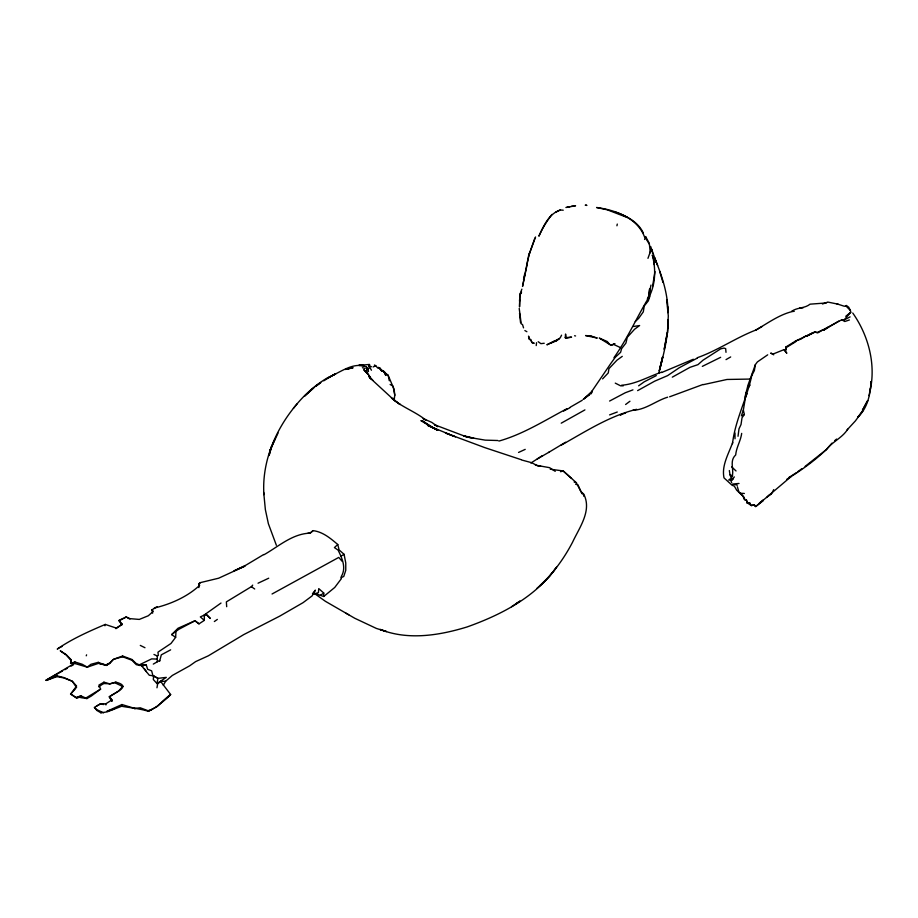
<?xml version="1.0" encoding="UTF-8"?>
<svg xmlns="http://www.w3.org/2000/svg" width="918" height="918" viewBox="0 0 918 918"><rect width="100%" height="100%" fill="white"/><g stroke="black" fill="none" stroke-linecap="round" stroke-linejoin="round"><path stroke-width="1.38" d="M370.31 378.273L369.105 375.428L363.769 369.644L368.107 374.464L366.443 370.413M519.875 295.309L521.539 292.039L519.875 294.54L519.542 306.681L519.875 294.54L521.872 289.147M613.935 357.71C626.524 339.958 635.417 320.348 646.295 301.666C655.429 288.034 656.485 270.684 652.296 255.066L653.96 259.874L654.293 264.694M651.287 249.099L651.631 250.832L651.952 250.247L651.287 249.099L647.959 258.337M667.638 332.867L667.971 319.579C668.212 337.009 663.748 354.061 659.296 370.803L662.635 356.941L658.791 373.213M735.008 438.781L735.008 433.009M791.385 476.339L755.698 506.564L754.355 505.026L751.36 505.6L747.355 502.903L750.017 502.903L747.355 503.293L747.355 501.756M732.507 443.692C735.18 419.675 747.367 397.781 752.026 374.269M519.542 301.288L519.542 299.738M667.638 328.633L668.304 315.918L666.64 299.555M153.972 654.465L157.299 656.003L158.309 655.429L157.976 652.159L170.977 643.484L175.648 637.321L175.981 631.355L178.987 629.243L194.995 620.763L198.999 623.85L204.335 620.373L204.335 615.76L203.67 615.37L200.331 616.907L204.335 620.373M394.132 399.881L394.797 395.256L394.132 389.484L388.119 375.233L378.445 367.338M141.624 665.825L149.301 675.258L153.639 675.843L153.306 679.504L156.967 683.543L166.307 677.381L157.976 678.345L152.973 675.843L151.631 670.828L147.637 669.291L146.295 665.057L141.292 665.24M565.236 337.686L565.568 334.026L566.234 338.26L571.57 337.101L565.236 337.686L566.234 338.26M729.007 480.378L729.34 479.414L731.348 480.183L731.348 478.255C735.398 471.095 728.456 461.536 735.685 454.961C736.351 447.33 740.654 441.042 741.687 433.388M648.957 295.894L649.623 288.952L648.292 299.36M870.769 384.665L871.033 381.899M847.085 429.922L855.427 420.869L862.759 410.862L857.756 417.22C867.671 408.028 870.287 394.476 871.056 381.567M536.215 345.581L536.548 342.689M653.627 262.766L653.96 259.874M738.015 436.279L739.013 428.775L741.021 424.529L742.019 417.793L744.349 414.511L743.35 410.082L745.347 398.148M649.29 295.699L650.288 288.573M534.884 238.118L528.55 256.03L522.537 286.45L527.207 264.12M649.955 296.089L648.292 300.897L644.287 305.901L643.288 311.879L638.618 318.42L635.279 321.507M767.7 354.818L757.361 361.944L755.365 364.641L754.355 370.608L752.026 375.037M156.967 687.777L157.644 683.921L160.639 681.42L165.642 681.236L172.32 675.453L189.659 665.825L195.66 661.591L208.34 655.808L243.695 634.625L279.715 616.139L303.066 602.656L312.074 595.92L315.413 590.148L312.476 593.682M869.094 395.647L870.436 387.935M746.357 392.181L745.347 397.758L747.022 393.719M366.775 370.218L366.443 366.948C353.556 361.485 340.716 372.306 329.08 376.965C315.115 384.699 303.192 395.842 293.393 408.361C274.195 432.516 261.768 463.521 263.925 494.687M71.248 659.858L70.583 663.324L74.92 663.519L87.256 667.168L98.605 663.324L105.937 664.861L109.609 663.129L113.281 659.468L109.609 663.519L106.27 665.435L98.605 663.324L98.26 662.36L90.928 664.288L87.256 667.168L82.253 664.288L74.92 661.97L70.583 663.324L71.248 659.858L66.245 654.66L60.244 650.805L66.245 655.039L71.248 660.627M103.608 712.816L96.929 709.729L94.6 707.617L96.929 710.498L100.934 712.816L107.268 711.852L121.612 706.263L121.945 704.531L134.625 708.386L140.293 707.801L147.97 710.693C157.391 708.57 163.083 699.837 170.645 694.513L160.639 681.42M156.967 683.543L157.976 678.345L153.639 675.843M529.548 252.76L527.207 263.34M616.93 225.794L617.275 224.061M649.623 292.039L650.954 285.108M870.103 390.827C876.082 363.953 868.382 335.288 852.753 313.027M745.014 396.805L748.021 385.055L755.365 364.641M664.242 349.138L667.306 332.672L664.242 349.207M660.971 364.836L662.635 357.32L659.629 369.449L660.96 364.446M104.939 625.766L105.272 624.424L116.276 628.073L122.278 624.229L118.95 620.373L126.282 616.907L129.954 618.64L139.295 619.42L148.303 615.76L153.306 611.331L151.963 609.781L152.64 613.155M103.596 683.543L103.941 682.189L109.276 683.738L103.596 683.543L98.605 686.813M652.618 286.072L654.959 271.625M523.547 279.715L524.545 274.516M591.123 393.684L591.915 391.217L610.929 363.287L615.267 357.32L620.602 352.317L621.601 348.656L625.938 343.068L627.281 337.296L634.613 329.206L639.616 325.546L633.282 326.51M538.958 236.006C543.651 225.92 548.757 213.894 560.232 210.004L563.239 210.199M528.55 256.03L535.55 236.97M644.62 239.46L645.618 236.58L649.29 243.316L650.288 252.748M743.35 410.082L741.354 415.865L744.349 414.511M86.258 655.808L86.59 654.844M591.318 393.57L592.248 391.022L583.32 399.341M341.198 576.665C346.602 567.886 342.104 558.351 338.088 550.089L334.416 547.587L337.755 544.5C330.549 538.373 322.815 531.809 313.072 530.638L310.066 533.14C292.349 533.737 278.716 546.382 264.04 554.713M539.015 235.96C542.435 228.203 546.795 221.238 551.902 214.433M732.679 442.442C728.697 453.721 721.41 465.541 724.004 477.876L732.013 485.197L734.343 486.161L736.684 490.201L744.016 497.131L745.014 500.023L746.69 500.597L747.355 503.293M275.044 438.976L270.041 450.336L278.051 433.009M647.293 299.165L649.623 293.967M773.702 489.627L771.705 493.471L766.564 497.522M867.762 400.65L862.427 410.277L867.43 400.845M116.276 628.073L115.943 628.658L122.278 624.229M80.922 697.026L76.584 697.978L70.583 694.134L76.584 686.044L72.247 681.225L63.904 677.576L56.905 675.843L46.233 680.456L56.905 676.612L63.904 677.954L72.247 681.225L76.584 687.582M163.312 685.276L165.642 681.236M121.612 706.263C130.689 707.87 139.502 708.57 148.291 711.266L157.299 706.458L170.645 694.513M554.702 340.922L546.887 344.812C552.016 341.989 559.36 341.473 561.564 335.173M734.343 476.912L731.015 481.147L731.68 482.684M850.424 310.525L848.748 307.255L846.419 305.522L846.086 306.096L850.424 310.525L850.756 312.258L845.753 316.308M805.12 466.401L826.407 449.568L831.96 443.142M341.427 578.592L334.749 587.451L323.744 596.493L314.369 593.292M748.354 387.557L750.017 385.055L748.354 386.019M847.75 429.154C842.472 437.725 832.431 441.684 826.407 449.568M70.583 694.134L75.724 688.477M293.393 408.361L297.065 403.92M226.689 606.706L226.356 601.887L251.371 586.682L252.702 585.133M368.439 371.572L368.107 369.07L369.438 367.533L368.772 365.605L371.446 366.764M115.943 682.189L109.609 683.921L115.943 682.189C132.559 686.389 114.222 692.792 109.276 696.831L111.939 701.065L111.939 699.906L109.276 696.831L118.617 691.047L122.943 686.239M175.648 637.321L171.643 634.625L177.989 628.268L194.995 620.763L198.999 623.85M602.598 378.893L608.267 372.915L608.932 368.68L616.93 360.212L622.266 356.356M786.152 349.678L785.716 347.119L795.39 341.14L814.736 331.903L817.066 332.477L823.067 329.78L841.749 319.774L844.09 319.969L850.756 312.258M162.314 702.029L170.312 695.098M556.228 340.957L557.788 339.545M539.887 585.718L549.561 576.274L556.56 567.232C535.137 597.308 501.148 614.796 467.17 626.925C439.286 635.497 407.982 640.534 380.121 629.427L386.455 631.55L376.449 628.463L354.761 618.262L325.408 601.313L314.071 593.223M221.008 603.046L203.67 615.37M536.984 588.277C551.752 575.506 563.549 559.464 572.568 542.194C579.442 527.425 592.328 510.419 583.584 493.85L581.92 493.666L577.915 484.807L575.575 484.234M313.072 530.638L310.399 532.945L307.737 533.335M752.026 505.221L754.022 504.831L755.698 506.564L763.363 500.597M826.074 449.751C814.243 461.18 800.691 470.59 786.783 479.299M834.691 440.674L836.585 439.068M314.404 387.362L304.397 396.22L313.072 388.325M263.707 554.518L246.024 565.109L234.021 570.881L245.026 566.073L218.679 578.202L200.331 582.632L198.667 583.986L198.919 587.589M759.358 503.064L763.363 499.828M103.941 682.189L98.937 685.08L100.601 689.12L91.261 696.062L86.923 698.564L80.589 697.6L80.922 695.867L86.923 698.564M583.343 399.41L589.918 394.292L584.582 398.148M315.459 386.558L320.749 382.542L316.079 386.019M171.643 634.625L175.981 631.355L175.315 631.355M625.606 404.505L629.943 401.235M797.455 471.909L801.724 468.823M327.152 378.388L335.759 373.878L332.419 375.428M638.618 385.824L644.287 381.773L656.29 375.611M323.744 380.809L335.081 373.878M214.342 621.532L217.348 619.42M768.366 495.789L771.372 493.666M109.609 663.129L106.27 665.435L98.26 662.36M320.405 595.346L323.744 593.028L318.741 588.599L318.408 592.649L313.072 594.187M100.601 689.12L86.258 697.795M511.533 606.706L520.07 601.083L515.537 604.01M828.07 327.278L823.4 330.365L838.742 321.116M795.722 341.726L786.049 347.692L786.267 349.873M806.061 335.747L801.058 339.029L795.39 341.14M565.568 442.246L548.562 452.459M792.119 475.444L796.388 472.678M530.879 463.051L542.217 455.73M96.597 706.068L100.269 703.957L105.937 703.762L111.939 699.906M645.618 236.58L644.62 237.154C637.436 217.784 615.393 210.061 596.585 207.502L607.268 209.809L627.281 217.509M555.895 340.383L557.674 339.35M59.016 648.039L57.237 649.072C72.109 638.836 88.736 631.469 105.272 624.424M151.631 609.977L154.637 608.244M613.603 344.422L614.934 343.653L611.262 344.996L609.598 344.422L599.259 338.065L607.268 341.53L609.598 344.422L611.595 345.191L613.603 344.422L620.27 347.497M73.589 663.898L45.9 680.272L62.504 671.012M64.914 669.681L67.381 668.247M71.088 666.112L73.555 664.689M204.335 615.76L206.343 614.601L210.337 618.457L205.999 614.027M566.899 408.739C544.741 420.444 523.18 434.237 498.864 441.088M570.239 407.202L582.253 400.271M561.231 423.175L584.915 409.898M153.306 664.093L159.64 660.432L159.64 661.201L161.304 654.844L170.645 649.841M340.762 556.251L344.089 554.323L339.086 549.893L337.755 544.5M637.62 390.632L654.626 381.2L667.638 375.611L679.309 367.716L697.324 358.089M94.267 707.422L100.269 703.957L103.665 704.531M672.309 377.16L689.98 367.338L697.99 364.641L702.993 360.212L720.664 348.851L724.004 348.083L725.668 348.656L726 352.317M762.032 326.51L756.03 329.975C768.01 322.975 780.472 313.876 793.886 311.202M537.225 459L549.228 452.069M560.898 445.333C585.236 431.781 609.231 415.992 636.61 409.313M702.327 366.374L720.664 357.32M726.012 359.626L730.682 356.941M811.73 333.245L806.394 336.332L815.069 332.098L817.731 332.867L823.067 329.78M731.348 480.183L733.012 479.219L729.34 479.414M789.044 477.303L791.052 476.144M563.572 411.046L569.906 407.776M146.295 665.057L139.628 665.435L136.289 664.666L131.951 660.237L122.61 656.772L113.614 659.273L122.61 656.003L131.951 659.468L135.956 663.324L139.295 664.861L151.631 658.894L157.299 659.09M844.09 319.969L850.091 316.882M550.226 343.263L554.759 340.957M59.911 647.534L62.172 646.375M258.038 583.217L268.71 578.202M272.049 593.992L338.753 557.41L342.093 561.254M555.562 212.31L560.232 210.004M609.598 401.04L625.273 392.755L632.95 389.863M121.945 624.802L118.95 620.763L122.943 618.835M525.211 449.372L518.544 452.448M151.963 709.534L148.291 711.266L147.97 710.693M124.056 618.319L126.282 616.907M157.299 606.706L154.304 608.049C170.266 604.274 187.203 596.987 199.665 585.328L198.667 583.986L200.331 582.632M340.762 577.824L343.757 576.47L345.765 570.308L345.765 562.998L344.089 554.323M373.11 366.948L375.783 365.8L377.78 368.107L379.788 367.716L381.785 371.182L384.447 371.572L385.789 375.428L383.449 370.998M121.945 704.531L106.936 711.266L114.28 708.96M693.32 359.248L661.637 372.536M620.27 414.902L625.606 412.974M667.638 397.184C655.831 400.833 645.595 409.841 632.95 410.277M702.993 384.47L669.635 396.794M697.324 357.71C717.842 350.446 735.823 337.732 756.03 329.975M846.419 305.522L844.411 306.291L836.746 303.789M609.598 414.902L617.275 412.01M784.041 349.62L786.715 353.086L784.041 349.62L773.036 354.05L770.707 353.086L773.702 354.818M849.425 319.969L844.755 321.507L841.749 319.774M76.251 697.405L80.922 695.867L76.584 697.978L70.583 693.744M822.402 303.984L826.739 302.63M661.637 372.146C648.383 376.575 635.807 384.194 621.601 385.239M560.565 471.714L563.239 470.945L571.57 478.45M566.899 207.307L575.575 205.77L571.237 206.343M565.901 207.502L569.906 206.734M558.569 338.834L559.567 338.65M703.326 384.665L727.01 379.467L749.685 379.077M544.225 343.263L540.886 343.653L538.223 341.726M739.013 483.465L732.679 484.038L737.349 485.197M799.808 307.978L803.055 307.828M585.913 205.184L585.248 205.184L586.912 205.38L586.246 205.38M623.276 385.824L620.602 385.824L615.267 383.127M540.553 465.931L537.891 465.931L531.545 462.661L521.539 459.964M497.866 440.514L485.186 440.135L468.169 437.243L473.849 438.207L463.498 435.694L467.503 437.243L434.489 424.724L437.817 426.652L431.816 422.406L423.141 418.562L425.814 420.1C415.177 411.471 401.717 407.133 391.458 397.953L400.133 404.505L394.465 400.455L369.77 377.734M793.886 311.397L791.718 311.294C797.363 307.232 804.616 308.586 810.066 304.168L825.408 303.02L827.738 302.056L838.077 304.168M744.349 493.471L740.688 493.276L739.013 492.312L737.349 486.735M563.239 470.945L550.226 469.213M359.099 365.02L364.102 365.605L359.099 365.41L369.438 364.446L369.77 365.031M535.412 465.128L549.561 467.664L555.229 471.324M574.576 335.759L575.575 335.954M362.438 367.716L365.1 368.485M385.675 374.337L388.119 375.233L388.566 377.287M520.873 459.574L484.853 447.64L445.494 432.998L455.5 436.853M574.129 481.984L576.573 482.879L562.906 470.75M454.226 436.348L427.478 425.298L437.656 430.117L433.147 427.799M614.934 211.932C626.225 215.845 637.895 221.559 643.288 232.92M729.34 470.555L730.005 474.79L732.679 475.949M127.51 617.871L129.954 619.03M115.278 682.958L122.943 686.618M140.293 645.411L144.964 647.718M140.511 665.114L142.967 666.399M524.878 330.56L526.875 331.708M620.27 414.511L620.935 414.902M754.355 505.026L755.698 506.185M751.36 505.6L749.914 503.489M375.783 365.8L374.452 365.02L374.785 365.984M390.127 384.47L393.122 386.203L394.797 395.256M420.811 420.673L437.656 430.404M434.145 428.385L422.142 420.673L427.478 424.529M346.097 613.258L348.76 614.796M251.371 586.682L254.699 588.989M731.68 466.895L736.018 470.945M369.105 376.196L372.777 380.236M379.283 368.302L381.785 371.182M205.666 613.832L206.343 614.601M366.443 366.948L368.107 369.07M740.356 493.092L743.018 496.168L744.349 499.633M144.298 668.522L146.295 671.597M645.285 237.544L649.29 244.085M368.611 375.91L370.057 378.285L368.772 375.714M785.716 347.119L786.049 347.692M576.906 483.843L580.91 491.543L583.251 493.666L583.917 496.363M368.772 365.605L371.446 370.229M139.295 664.861L139.628 665.435M134.625 708.386L134.957 708.96M369.105 375.428L370.906 379.008M109.942 696.831L111.939 701.065M650.621 246.403L656.29 262.387L654.626 257.958C661.798 275.343 668.052 293.599 667.971 312.648L667.638 306.291M530.547 339.224L531.878 342.299L534.219 343.263L532.211 342.884L530.879 340.188L529.216 339.224L528.55 336.137L529.548 339.419M654.626 257.958L657.632 265.463M276.375 545.281L268.377 523.708L265.371 509.651L263.707 492.507M730.005 474.79L731.348 478.255M659.629 271.235L662.968 282.411M746.357 499.633L746.69 500.597M523.547 327.864L522.537 324.582L521.206 323.813L519.209 308.414M651.952 250.247L652.629 253.334M388.784 378.319L389.324 380.775M519.542 313.222L520.54 322.666M394.292 397.861L394.465 400.076M323.744 593.028L323.744 596.493M157.299 656.003L157.299 661.786M122.61 656.003L122.61 656.772M105.937 703.762L105.937 704.921M100.934 712.035L100.934 712.816M74.92 661.97L74.92 663.519M56.905 675.843L56.905 676.612M270.041 451.874L269.043 455.535L271.705 446.286L270.041 451.874M348.76 368.68L345.432 369.449L353.097 367.716L348.76 368.68M590.917 335.954L585.581 335.563L597.251 338.065L590.917 335.954"/></g></svg>
